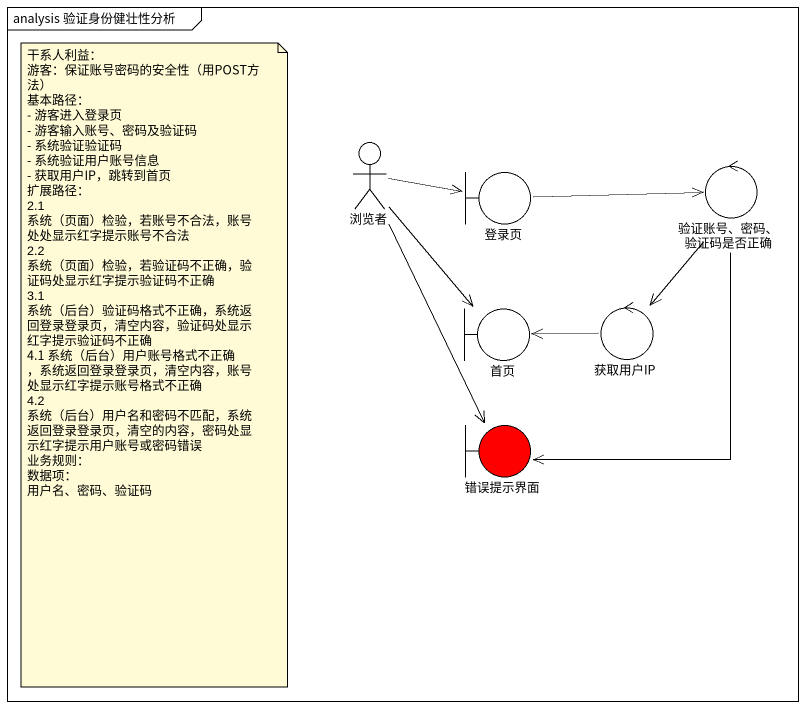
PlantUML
@startuml
mainframe analysis 验证身份健壮性分析
actor 浏览者
boundary 登录页
control "验证账号、密码、验证码是否正确" as 验证账号_密码_验证码是否正确
boundary 首页
control 获取用户IP
boundary 错误提示界面 #FF0000
浏览者 -right-> 登录页
浏览者 --> 首页
浏览者 --> 错误提示界面
登录页 -right-> 验证账号_密码_验证码是否正确
验证账号_密码_验证码是否正确 --> 获取用户IP
验证账号_密码_验证码是否正确 --> 错误提示界面
获取用户IP -left-> 首页
note as N1
  干系人利益：
  游客：保证账号密码的安全性（用POST方法）
  基本路径：
  - 游客进入登录页
  - 游客输入账号、密码及验证码
  - 系统验证验证码
  - 系统验证用户账号信息
  - 获取用户IP，跳转到首页
  扩展路径：
  2.1 系统（页面）检验，若账号不合法，账号处处显示红字提示账号不合法
  2.2 系统（页面）检验，若验证码不正确，验证码处显示红字提示验证码不正确
  3.1 系统（后台）验证码格式不正确，系统返回登录登录页，清空内容，验证码处显示红字提示验证码不正确
  4.1 系统（后台）用户账号格式不正确 ，系统返回登录登录页，清空内容，账号处显示红字提示账号格式不正确
  4.2 系统（后台）用户名和密码不匹配，系统返回登录登录页，清空的内容，密码处显示红字提示用户账号或密码错误
  业务规则：
  数据项：
  用户名、密码、验证码
end note
@enduml
